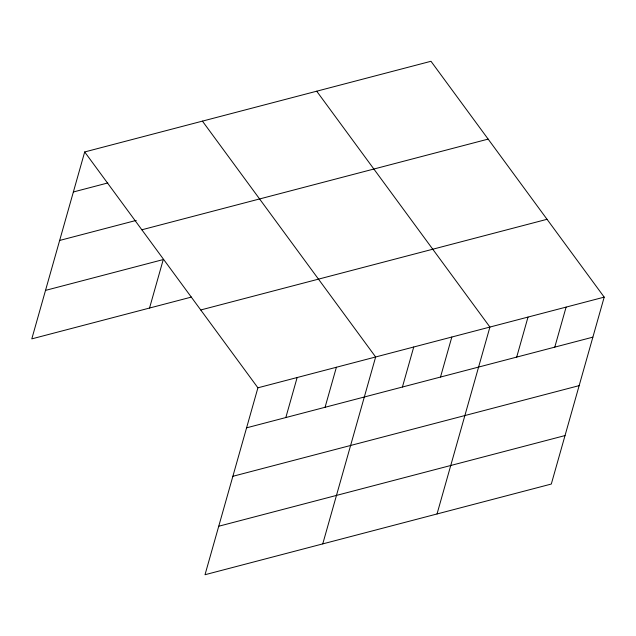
<?xml version="1.0" encoding="UTF-8"?>
<svg xmlns="http://www.w3.org/2000/svg" width="636" height="636" viewBox="0 0 636 636"><rect width="100%" height="100%" fill="white"/><g stroke="black" fill="none" stroke-linecap="round" stroke-linejoin="round"><path stroke-width="0.95" d="M84.691 151.956L257.906 387.809L205.015 574.721L551.309 484.044L604.2 297.131L430.985 61.279L84.691 151.956L31.8 338.869L191.444 297.068M149.54 308.039L163.261 259.56L45.514 290.39M285.826 417.55L297.147 377.53M325.068 407.271L336.396 367.25M322.754 543.891L375.645 356.979L202.431 121.126M402.413 387.022L413.734 347.002M440.502 377.053L451.83 337.032M437.027 513.967L489.919 327.055L316.712 91.202M516.686 357.106L528.015 317.078M554.783 347.129L566.104 307.109M73.363 191.977L107.826 182.953M59.649 240.448L136.231 220.398M141.852 229.787L488.146 139.109M200.745 309.971L547.04 219.301M257.906 387.809L604.2 297.131M246.577 427.829L592.871 337.152M232.863 476.3L579.158 385.631M218.728 526.242L565.022 435.573"/></g></svg>
